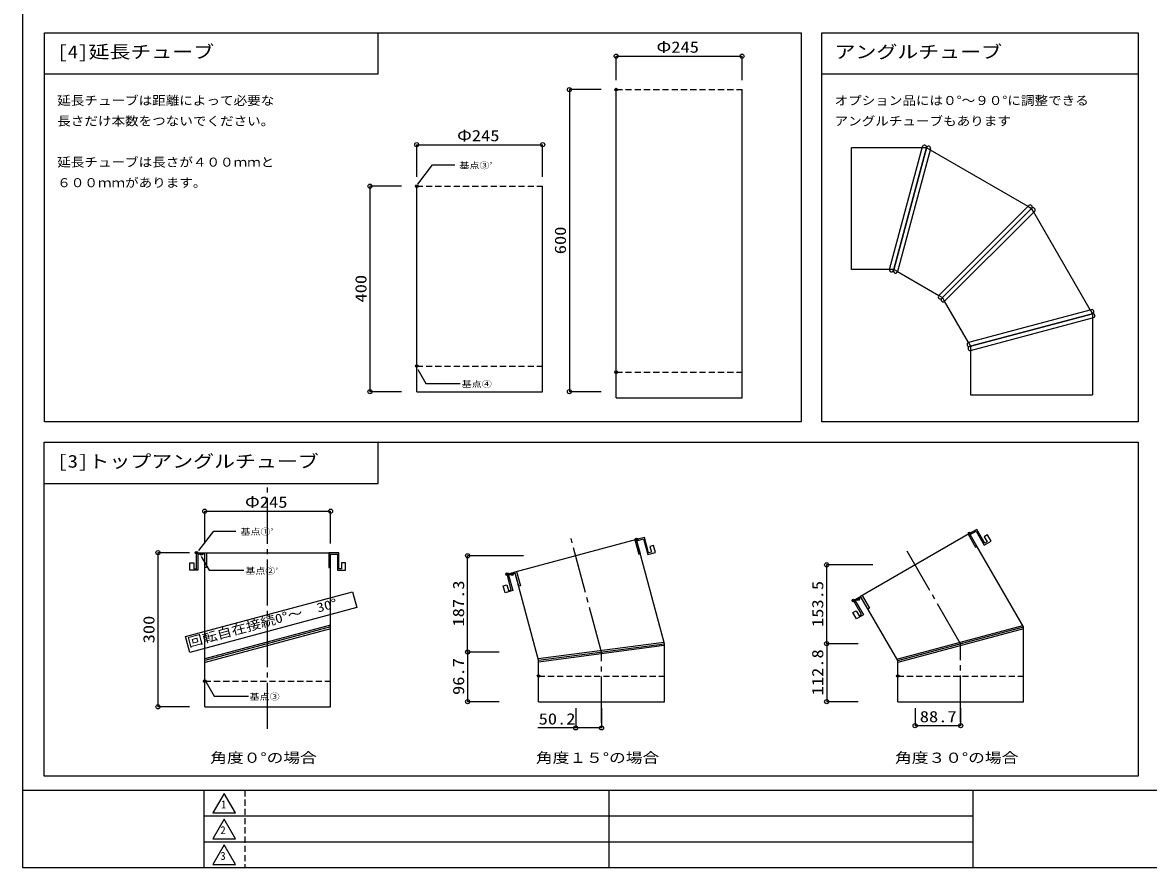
# Model space of a CAD drawing. Units: millimetres at full size, sheet at 1:10, with parts at other scales. Extents: x -2000 to 2000, y -1400 to 1400.
# Drawn here: x -2000 to 192, y -1400 to 244 of the extents above; entities that cross this region are included whole.
import ezdxf
from ezdxf.enums import TextEntityAlignment as Align

# ---------------------------------------------------------------- set-up
doc = ezdxf.new("R2010")
doc.units = ezdxf.units.MM
doc.header["$LTSCALE"] = 10
doc.header["$PDMODE"] = 32
doc.header["$PDSIZE"] = 5
doc.linetypes.add('CHAIN2', pattern=[12, 9, -1, 1, -1])
doc.linetypes.add('DASHED1', pattern=[1.8, 1.2, -0.6])
for name, color, linetype in [('8-0', 7, 'Continuous'), ('F-7', 7, 'Continuous'), ('F-8', 7, 'Continuous')]:
    doc.layers.add(name, color=color, linetype=linetype)
doc.styles.add('ＭＳ ゴシック', font='')
doc.styles.get('ＭＳ ゴシック').set_extended_font_data('MS Gothic')

msp = doc.modelspace()

# ---------------------------------------------------------------- linework, layer by layer
at = {"layer": '8-0'}
for p, q in [((-2000, -1250), (2000, -1250)), ((-1647.34, -1250), (-1647.34, -1400)), ((-858.69, -1250), (-858.69, -1400.21)), ((-150.04, -1250), (-150.04, -1400)), ((-1647.34, -1300), (-150.04, -1300)), ((-1647.34, -1350), (-150.04, -1350))]:
    msp.add_line(p, q, dxfattribs=at)
at = {"layer": '8-0', "linetype": 'DASHED1'}
msp.add_line((-1567.34, -1250), (-1567.34, -1400), dxfattribs=at)
at = {"layer": '8-0'}
for points in [[(-2000, -1400), (2000, -1400), (2000, 1400), (-2000, 1400)], [(-1607.34, -1256), (-1629.37, -1294.14), (-1585.32, -1294.14)], [(-1607.34, -1306), (-1629.37, -1344.14), (-1585.32, -1344.14)], [(-1607.34, -1356), (-1629.37, -1394.14), (-1585.32, -1394.14)]]:
    msp.add_lwpolyline(points, close=True, dxfattribs=at)
at = {"layer": 'F-7'}
for p, q in [((-844.41, -486.1), (-844.41, 113.9)), ((-599.41, -486.1), (-599.41, 113.9)), ((-386.35, -236.17), (-386.35, 0.83)), ((-248.88, 0.83), (-386.35, 0.83)), ((-312.38, -236.17), (-248.88, 0.83)), ((-240.6, 0.83), (-304.1, -236.17)), ((-304.1, -236.17), (-240.6, 0.83)), ((-233.43, -3.32), (-240.6, 0.83)), ((-232.87, -1.25), (-296.93, -240.32)), ((-233.43, -3.32), (-42.95, -113.29)), ((-1232.64, -474.1), (-1232.64, -74.1)), ((-987.64, -474.1), (-987.64, -74.1)), ((-41.44, -111.77), (-216.45, -286.78)), ((-35.78, -117.43), (-209.28, -290.92)), ((-35.78, -117.43), (-209.28, -290.92)), ((-30.12, -123.08), (-205.14, -298.1)), ((-42.95, -113.29), (-35.78, -117.43)), ((-31.64, -124.6), (-35.78, -117.43)), ((78.33, -315.07), (-31.64, -124.6)), ((-312.38, -236.17), (-386.35, -236.17)), ((-304.1, -236.17), (-312.38, -236.17)), ((-304.1, -236.17), (-304.66, -238.25)), ((-296.93, -240.32), (-216.45, -286.78)), ((-158.67, -378.58), (-205.14, -298.1)), ((80.4, -314.52), (-158.67, -378.58)), ((-154.53, -385.75), (82.47, -322.25)), ((82.47, -322.25), (-154.53, -385.75)), ((78.33, -315.07), (82.47, -322.25)), ((-154.53, -394.03), (82.47, -330.53)), ((82.47, -330.53), (82.47, -480)), ((-154.53, -385.75), (-156.6, -386.3)), ((-154.53, -385.75), (-154.53, -394.03)), ((-154.53, -394.03), (-154.53, -480)), ((-1232.64, -474.1), (-987.64, -474.1)), ((-154.53, -480), (82.47, -480)), ((-844.41, -486.1), (-599.41, -486.1)), ((-804.82, -761.79), (-1041.47, -825.2)), ((-156.52, -750), (-368.67, -872.55)), ((-1645.34, -787.51), (-1400.34, -787.51)), ((-1400.72, -787.51), (-1400.34, -787.51)), ((-750.45, -964.71), (-800.79, -776.83)), ((-51.44, -931.91), (-142.2, -774.79)), ((-1645.34, -1087.51), (-1645.34, -790.05)), ((-1041.11, -825.1), (-1041.47, -825.2)), ((-995.45, -996.96), (-1040.82, -827.65)), ((-368.34, -872.36), (-368.67, -872.55)), ((-296.44, -997.58), (-367.39, -874.75)), ((-1400.34, -928.42), (-1645.45, -994.12)), ((-1400.34, -931.91), (-1645.05, -997.51)), ((-1400.34, -935.42), (-1644.65, -1000.91)), ((-298.18, -994.56), (-53.18, -928.89)), ((-296.44, -997.58), (-51.44, -931.91)), ((-51.44, -935.42), (-296.44, -1001.09)), ((-996.33, -993.68), (-751.79, -961.48)), ((-995.45, -996.96), (-750.45, -964.71)), ((-750.91, -968.19), (-995.45, -1000.38)), ((-995.45, -1077.51), (-995.45, -996.96)), ((-296.44, -1077.51), (-296.44, -997.58))]:
    msp.add_line(p, q, dxfattribs=at)
at = {"layer": 'F-7', "linetype": 'DASHED1'}
for p, q in [((-844.41, 113.9), (-599.41, 113.9)), ((-1232.64, -74.1), (-987.64, -74.1)), ((-1232.64, -424.1), (-987.64, -424.1)), ((-844.41, -436.1), (-599.41, -436.1)), ((-995.45, -1027.51), (-750.45, -1027.51)), ((-296.44, -1027.51), (-51.44, -1027.51)), ((-1645.34, -1037.51), (-1400.34, -1037.51))]:
    msp.add_line(p, q, dxfattribs=at)
at = {"layer": 'F-7', "linetype": 'CHAIN2'}
for p, q in [((-1522.84, -1130.51), (-1522.84, -659.51)), ((-872.95, -980.84), (-932.2, -759.71)), ((-173.94, -964.75), (-277.94, -784.71)), ((-872.95, -1118.71), (-872.95, -980.84)), ((-173.94, -1116.71), (-173.94, -964.75))]:
    msp.add_line(p, q, dxfattribs=at)
at = {"layer": 'F-7'}
for points in [[(-240.6, 0.83), (-248.88, 0.83), (-248.33, 2.9)], [(-296.93, -240.32), (-304.1, -236.17), (-304.66, -238.25)], [(-216.45, -286.78), (-209.28, -290.92), (-210.79, -292.44)], [(-205.14, -298.1), (-209.28, -290.92), (-210.79, -292.44)], [(82.47, -322.25), (82.47, -330.53), (84.54, -329.97)], [(-158.67, -378.58), (-154.53, -385.75), (-156.6, -386.3)], [(-1645.34, -1087.51), (-1400.34, -1087.51), (-1400.34, -790.05)], [(-296.44, -1077.51), (-51.44, -1077.51), (-51.44, -931.91)], [(-995.45, -1077.51), (-750.45, -1077.51), (-750.45, -964.71)]]:
    msp.add_lwpolyline(points, dxfattribs=at)
for points in [[(-143.63, -745.49), (-127.97, -772.59), (-114.5, -764.81), (-121.51, -752.69), (-128.02, -756.45), (-122.28, -766.37), (-127.08, -769.14), (-142.73, -742.04), (-159.33, -751.63), (-145.01, -776.41), (-142.2, -774.78), (-155.25, -752.2)], [(-791.21, -760.77), (-783.11, -791), (-768.08, -786.98), (-771.71, -773.45), (-778.97, -775.4), (-776, -786.47), (-781.35, -787.9), (-789.45, -757.67), (-807.96, -762.63), (-800.55, -790.28), (-797.41, -789.44), (-804.17, -764.24)], [(-1658.75, -790.05), (-1658.75, -821.35), (-1674.31, -821.35), (-1674.31, -807.35), (-1666.79, -807.35), (-1666.79, -818.81), (-1661.25, -818.81), (-1661.25, -787.51), (-1642.09, -787.51), (-1642.09, -816.13), (-1645.34, -816.13), (-1645.34, -790.05)], [(-1386.92, -790.05), (-1386.92, -821.35), (-1371.37, -821.35), (-1371.37, -807.35), (-1378.88, -807.35), (-1378.88, -818.81), (-1384.42, -818.81), (-1384.42, -787.51), (-1403.59, -787.51), (-1403.59, -816.13), (-1400.34, -816.13), (-1400.34, -790.05)], [(-1053.78, -831.13), (-1045.68, -861.36), (-1060.7, -865.38), (-1064.32, -851.86), (-1057.06, -849.92), (-1054.1, -860.98), (-1048.75, -859.55), (-1056.85, -829.32), (-1038.33, -824.36), (-1030.93, -852.01), (-1034.07, -852.85), (-1040.82, -827.65)], [(-1682.58, -950.92), (-1357.51, -863.47), (-1349.2, -894.37), (-1674.27, -981.82)], [(-379.01, -881.46), (-363.36, -908.56), (-376.82, -916.34), (-383.83, -904.22), (-377.32, -900.46), (-371.59, -910.38), (-366.79, -907.61), (-382.45, -880.51), (-365.85, -870.92), (-351.53, -895.71), (-354.35, -897.33), (-367.39, -874.75)]]:
    msp.add_lwpolyline(points, close=True, dxfattribs=at)
for centre, start, end in [((-244.46, 1.86), 345, 165), ((-236.73, -0.21), 345, 165), ((-38.61, -114.6), 315, 135), ((-32.95, -120.26), 315, 135), ((-308.52, -237.21), 165, 345), ((-300.79, -239.28), 165, 345), ((-213.62, -289.61), 135, 315), ((-207.96, -295.27), 135, 315), ((81.44, -318.38), 285, 105), ((83.51, -326.11), 285, 105), ((-157.63, -382.44), 105, 285), ((-155.56, -390.17), 105, 285)]:
    msp.add_arc(centre, 4, start, end, dxfattribs=at)
for p in [(-844.41, 113.9), (-1232.64, -74.1), (-1232.64, -424.1), (-844.41, -436.1), (-804.82, -761.79), (-156.52, -750), (-1661.25, -787.51), (-1652.04, -790.05), (-1056.85, -829.32), (-1047.3, -829.39), (-373.2, -878.1), (-382.45, -880.51), (-995.45, -1027.51), (-296.44, -1027.51), (-1645.34, -1037.51)]:
    msp.add_point(p, dxfattribs=at)
at = {"layer": 'F-8'}
for p, q in [((-1957.47, -532.51), (-1957.47, 224.47)), ((-1957.47, 224.47), (-484.41, 224.47)), ((-484.41, 224.47), (-484.41, -532.51)), ((-444.41, 140.47), (-444.41, 224.47)), ((-444.41, 224.47), (171.64, 224.47)), ((-444.41, 224.47), (171.64, 224.47)), ((171.64, 224.47), (171.64, 140.47)), ((-844.41, 131.94), (-844.41, 179.22)), ((-844.41, 179.04), (-599.41, 179.04)), ((-599.41, 131.94), (-599.41, 179.22)), ((-444.41, 144.47), (171.64, 144.47)), ((-874, 113.9), (-935.68, 113.9)), ((-935.5, 113.9), (-935.5, -474.1)), ((-1232.64, -56.06), (-1232.64, 6.83)), ((-1232.64, 6.65), (-987.64, 6.65)), ((-987.64, -56.06), (-987.64, 6.83)), ((-1230.47, -70.49), (-1201.7, -32.49)), ((-1201.7, -32.49), (-1158.72, -32.49)), ((-1262.22, -74.1), (-1323.9, -74.1)), ((-1323.72, -74.1), (-1323.72, -474.1)), ((-1262.22, -474.1), (-1323.9, -474.1)), ((-874, -474.1), (-935.68, -474.1)), ((-484.41, -532.51), (-1957.47, -532.51)), ((-1957.61, -572.51), (171.64, -572.51)), ((-1957.61, -1222.51), (-1957.61, -572.51)), ((171.64, -572.51), (171.64, -1222.51)), ((-1645.34, -769.47), (-1645.34, -706.57)), ((-1645.34, -706.75), (-1400.34, -706.75)), ((-1400.34, -769.47), (-1400.34, -706.57)), ((-1674.92, -787.51), (-1736.6, -787.51)), ((-1736.42, -787.51), (-1736.42, -1087.51)), ((-1652.01, -794.8), (-1636.42, -821.8)), ((-1024.93, -793.51), (-1133.9, -793.51)), ((-1133.72, -980.81), (-1133.72, -793.51)), ((-1636.42, -821.8), (-1569.44, -821.8)), ((-345.1, -811.21), (-434.88, -811.21)), ((-434.7, -964.71), (-434.7, -811.21)), ((-1072.21, -980.81), (-1133.9, -980.81)), ((-1072.28, -980.81), (-1133.9, -980.81)), ((-1133.72, -980.81), (-1133.72, -1077.51)), ((-373.26, -964.71), (-434.88, -964.71)), ((-373.26, -964.71), (-434.88, -964.71)), ((-434.7, -964.71), (-434.7, -1077.51)), ((-1674.92, -1087.51), (-1736.6, -1087.51)), ((-1072.21, -1077.51), (-1133.9, -1077.51)), ((-923.15, -1089.94), (-923.15, -1128.75)), ((-872.95, -1089.94), (-872.95, -1128.75)), ((-373.2, -1077.51), (-434.88, -1077.51)), ((-262.59, -1089.94), (-262.59, -1124.42)), ((-173.94, -1089.94), (-173.94, -1124.42)), ((-872.95, -1128.57), (-996.99, -1128.57)), ((-173.94, -1124.24), (-262.59, -1124.24)), ((171.64, -1222.51), (-1957.61, -1222.51))]:
    msp.add_line(p, q, dxfattribs=at)
for points in [[(-1957.47, 144.47), (-1307.47, 144.47), (-1307.47, 224.47)], [(171.64, 224.47), (171.64, -532.51), (-444.41, -532.51), (-444.41, 224.47)], [(-1230.78, -431.1), (-1215.19, -458.1), (-1148.21, -458.1)], [(-1957.61, -652.51), (-1307.61, -652.51), (-1307.61, -572.51)], [(-1656.69, -783.51), (-1627.93, -745.51), (-1584.95, -745.51)], [(-1642.76, -1039.51), (-1627.17, -1066.51), (-1560.19, -1066.51)]]:
    msp.add_lwpolyline(points, dxfattribs=at)
for centre in [(-844.41, 179.04), (-599.41, 179.04), (-935.5, 113.9), (-1232.64, 6.65), (-987.64, 6.65), (-1323.72, -74.1), (-1323.72, -474.1), (-935.5, -474.1), (-1645.34, -706.75), (-1400.34, -706.75), (-1736.42, -787.51), (-1133.72, -793.51), (-434.7, -811.21), (-434.7, -964.71), (-434.7, -964.71), (-1133.72, -980.81), (-1133.72, -980.81), (-1133.72, -1077.51), (-434.7, -1077.51), (-1736.42, -1087.51), (-923.15, -1128.57), (-872.95, -1128.57), (-262.59, -1124.24), (-173.94, -1124.24)]:
    msp.add_circle(centre, 4, dxfattribs=at)

# ---------------------------------------------------------------- texts
at = {"layer": '8-0', "style": 'ＭＳ ゴシック'}
for s, p in [('1', (-1613.73, -1289.93)), ('2', (-1614.98, -1339.93)), ('3', (-1614.98, -1389.93))]:
    msp.add_text(s, height=15.4, dxfattribs=at).set_placement(p, align=Align.BOTTOM_LEFT)
at = {"layer": 'F-7', "style": 'ＭＳ ゴシック', "width": 1.2}
msp.add_text('回転自在接続0°～\u300030°', height=17.91, rotation=15.056, dxfattribs=at).set_placement((-1674.34, -976.71), align=Align.BOTTOM_LEFT)
at = {"layer": 'F-8', "style": 'ＭＳ ゴシック'}
for s, height, width, p in [('[4]延長チューブ', 24.89, 1.2, (-1932.47, 167.49)), ('Φ245', 21.99, 1.2, (-766.03, 179.13)), ('アングルチューブ', 24.89, 1.2, (-419.41, 167.49)), ('延長チューブは距離によって必要な', 17.6, 1.1, (-1932.47, 78.65)), ('オプション品には０°～９０°に調整できる', 17.6, 1.1, (-419.41, 78.65)), ('長さだけ本数をつないでください。', 17.6, 1.1, (-1932.47, 38.65)), ('アングルチューブもあります', 17.6, 1.1, (-419.41, 38.65)), ('Φ245', 21.99, 1.2, (-1154.25, 6.74)), ('延長チューブは長さが４００ｍｍと', 17.6, 1.1, (-1932.47, -41.35)), ('基点③’', 11.94, 1.2, (-1149.72, -43.27)), ('６００ｍｍがあります。', 17.6, 1.1, (-1932.47, -81.35)), ('基点④', 11.94, 1.2, (-1145.21, -468.87)), ('[3]トップアングルチューブ', 24.89, 1.2, (-1932.61, -629.49)), ('Φ245', 21.99, 1.2, (-1566.95, -706.66)), ('基点①’', 11.94, 1.2, (-1575.95, -756.28)), ('基点②’', 11.94, 1.2, (-1566.44, -832.57)), ('基点③', 11.94, 1.2, (-1558.19, -1077.28)), ('50.2', 21.99, 1.2, (-995.46, -1128.57)), ('88.7', 21.99, 1.2, (-253.56, -1124.15)), ('角度０°の場合', 19.9, 1.2, (-1634.62, -1202.51)), ('角度１５°の場合', 19.9, 1.2, (-1000.7, -1202.51)), ('角度３０°の場合', 19.9, 1.2, (-301.69, -1202.51))]:
    msp.add_text(s, height=height, dxfattribs=dict(at, width=width)).set_placement(p, align=Align.BOTTOM_LEFT)
at = {"layer": 'F-8', "style": 'ＭＳ ゴシック', "width": 1.2}
for s, p in [('600', (-935.59, -206.57)), ('400', (-1323.81, -300.57)), ('187.3', (-1133.81, -931.28)), ('153.5', (-434.79, -932.08)), ('300', (-1736.51, -963.98)), ('112.8', (-434.79, -1065.23)), ('96.7', (-1133.81, -1064.45))]:
    msp.add_text(s, height=21.99, rotation=90, dxfattribs=at).set_placement(p, align=Align.BOTTOM_LEFT)

doc.saveas('drawing.dxf')
